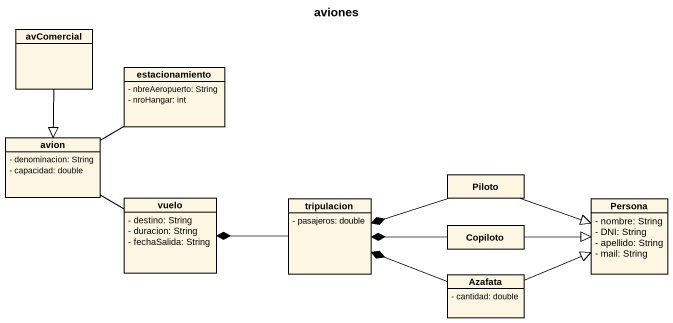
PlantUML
@startuml
title aviones
hide circle
hide empty members
skinparam classAttributeIconSize 0
class avComercial
class estacionamiento {
  - nbreAeropuerto: String
  - nroHangar: int
}
class avion {
  - denominacion: String
  - capacidad: double
}
class vuelo {
  - destino: String
  - duracion: String
  - fechaSalida: String
}
class tripulacion {
  - pasajeros: double
}
class Piloto
class Persona {
  - nombre: String
  - DNI: String
  - apellido: String
  - mail: String
}
class Copiloto
class Azafata {
  - cantidad: double
}
avComercial --|> avion
estacionamiento -left- avion
vuelo -left- avion
tripulacion -left-* vuelo
Piloto -left-* tripulacion
Piloto -right-|> Persona
Copiloto -left-* tripulacion
Copiloto -right-|> Persona
Azafata -left-* tripulacion
Azafata -right-|> Persona
@enduml
